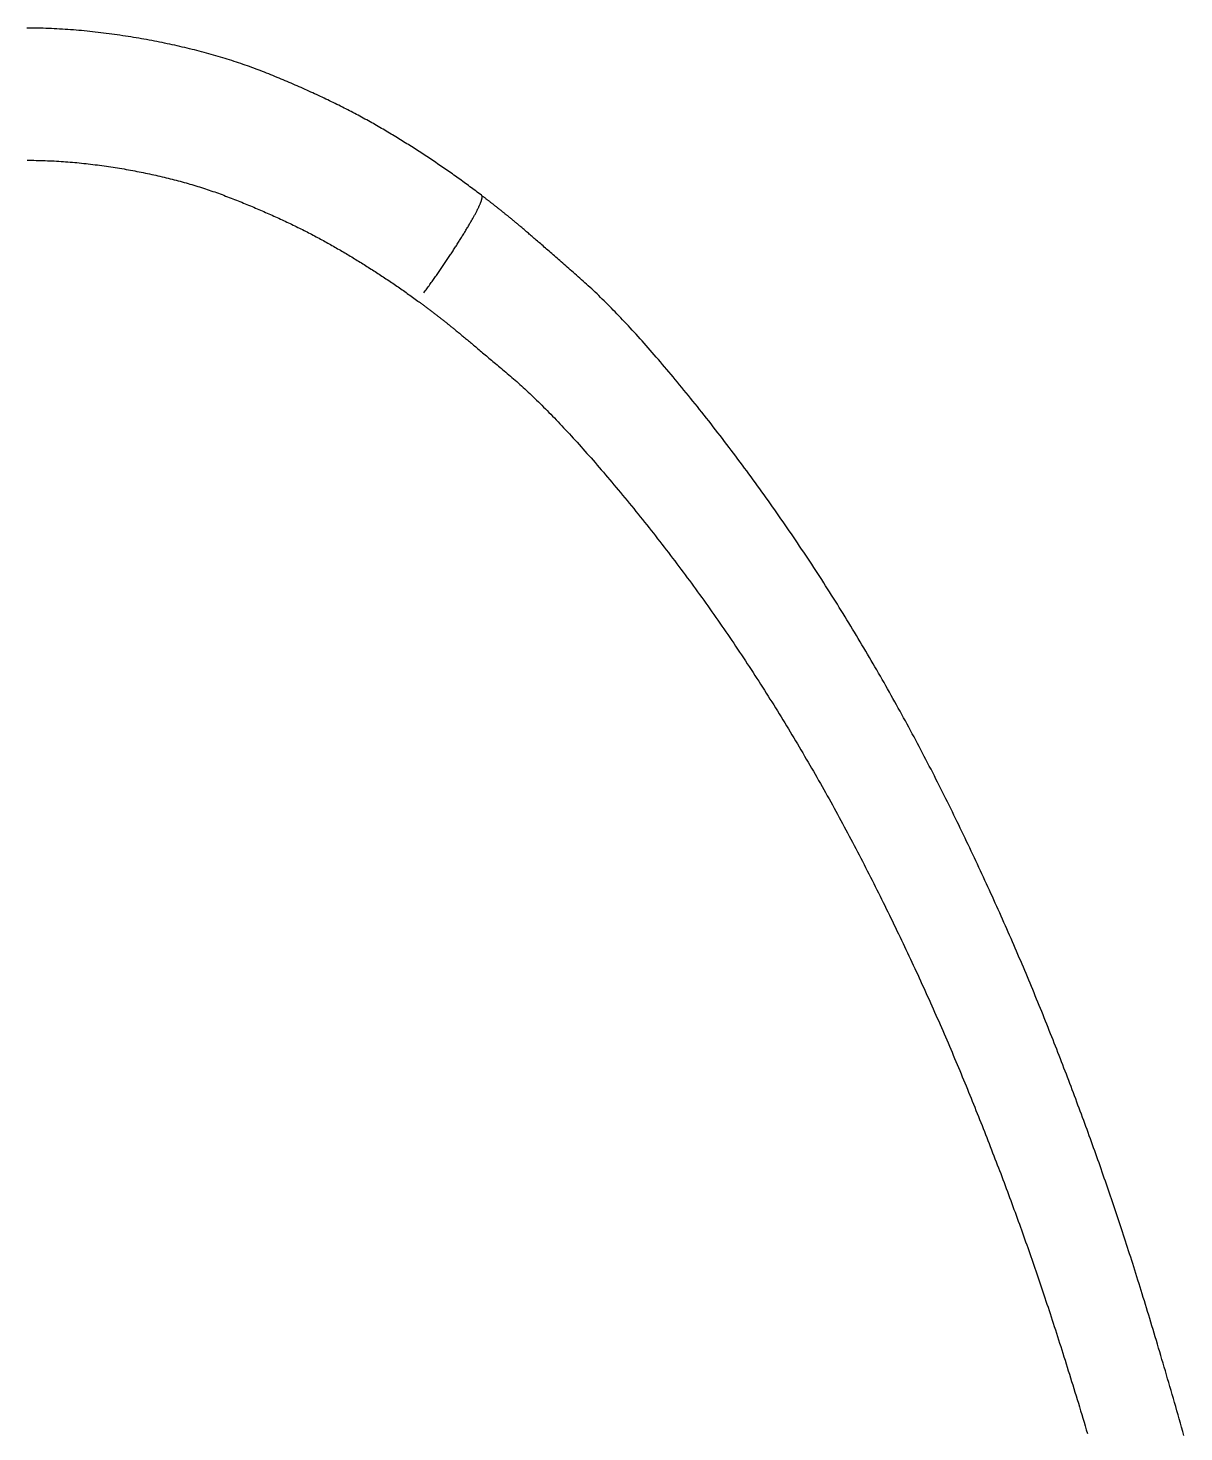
# Model space of a CAD drawing. Extents: x -120222 to -41942, y -19134 to 30932.
# Drawn here: x -81589.01 to -81580.78, y 10348.81 to 10358.81 of the extents above; entities that cross this region are included whole.
import ezdxf

# ---------------------------------------------------------------- set-up
doc = ezdxf.new("R2010")
doc.units = 0
doc.header["$LTSCALE"] = 150
doc.header["$MEASUREMENT"] = 0
doc.layers.get('0').update_dxf_attribs({"linetype": 'CONTINUOUS'})
doc.layers.add('____-568', color=7, linetype='CONTINUOUS')

# ---------------------------------------------------------------- blocks, each defined once
blk = doc.blocks.new('____-172')
at = {"color": 1, "linetype": 'Continuous', "flags": 128}
for points in [[(-88015.8847, 5800.0829), (-88015.8932, 5800.1127), (-88015.9016, 5800.1424), (-88015.91, 5800.172), (-88015.9184, 5800.2014), (-88015.9267, 5800.2307), (-88015.935, 5800.2598), (-88015.9433, 5800.2888), (-88015.9516, 5800.3176), (-88015.9599, 5800.3463), (-88015.9681, 5800.3749), (-88015.9763, 5800.4033), (-88015.9845, 5800.4315), (-88015.9927, 5800.4596), (-88016.0008, 5800.4876), (-88016.0089, 5800.5155), (-88016.017, 5800.5431), (-88016.0251, 5800.5707), (-88016.0331, 5800.5981), (-88016.0412, 5800.6253), (-88016.0492, 5800.6525), (-88016.0572, 5800.6794), (-88016.0651, 5800.7063), (-88016.0731, 5800.7329), (-88016.081, 5800.7595), (-88016.0889, 5800.7859), (-88016.0967, 5800.8121), (-88016.1046, 5800.8382), (-88016.1124, 5800.8642), (-88016.1202, 5800.89), (-88016.128, 5800.9157), (-88016.1357, 5800.9412), (-88016.1435, 5800.9666), (-88016.1512, 5800.9919), (-88016.1588, 5801.017), (-88016.1665, 5801.0419), (-88016.1741, 5801.0667), (-88016.1818, 5801.0914), (-88016.1894, 5801.1159), (-88016.1969, 5801.1403), (-88016.2045, 5801.1645), (-88016.212, 5801.1886), (-88016.2195, 5801.2126), (-88016.227, 5801.2364), (-88016.2344, 5801.2601), (-88016.2419, 5801.2836), (-88016.2493, 5801.307), (-88016.2567, 5801.3302), (-88016.264, 5801.3533), (-88016.2714, 5801.3762), (-88016.2787, 5801.399), (-88016.286, 5801.4217), (-88016.2933, 5801.4442), (-88016.3005, 5801.4666), (-88016.3078, 5801.4888), (-88016.315, 5801.5109), (-88016.3221, 5801.5328), (-88016.3293, 5801.5546), (-88016.3364, 5801.5763), (-88016.3436, 5801.5978), (-88016.3506, 5801.6191), (-88016.3577, 5801.6404), (-88016.3648, 5801.6615), (-88016.3719, 5801.6827), (-88016.379, 5801.7039), (-88016.3862, 5801.7251), (-88016.3934, 5801.7464), (-88016.4006, 5801.7676), (-88016.4078, 5801.7889), (-88016.4151, 5801.8102), (-88016.4224, 5801.8315), (-88016.4298, 5801.8528), (-88016.4371, 5801.8742), (-88016.4445, 5801.8956), (-88016.452, 5801.917), (-88016.4594, 5801.9384), (-88016.4669, 5801.9598), (-88016.4744, 5801.9813), (-88016.482, 5802.0028), (-88016.4896, 5802.0243), (-88016.4972, 5802.0458), (-88016.5048, 5802.0673), (-88016.5125, 5802.0889), (-88016.5202, 5802.1104), (-88016.5279, 5802.132), (-88016.5356, 5802.1537), (-88016.5434, 5802.1753), (-88016.5512, 5802.1969), (-88016.5591, 5802.2186), (-88016.567, 5802.2403), (-88016.5749, 5802.262), (-88016.5828, 5802.2838), (-88016.5908, 5802.3055), (-88016.5987, 5802.3273), (-88016.6068, 5802.3491), (-88016.6148, 5802.3709), (-88016.6229, 5802.3927), (-88016.631, 5802.4146), (-88016.6392, 5802.4365), (-88016.6473, 5802.4584), (-88016.6555, 5802.4803), (-88016.6638, 5802.5022), (-88016.672, 5802.5241), (-88016.6803, 5802.5461), (-88016.6886, 5802.5681), (-88016.697, 5802.5901), (-88016.7054, 5802.6122), (-88016.7138, 5802.6342), (-88016.7222, 5802.6563), (-88016.7307, 5802.6784), (-88016.7392, 5802.7005), (-88016.7477, 5802.7226), (-88016.7563, 5802.7448), (-88016.7648, 5802.7669), (-88016.7735, 5802.7891), (-88016.7821, 5802.8113), (-88016.7908, 5802.8336), (-88016.7995, 5802.8558), (-88016.8082, 5802.8781), (-88016.817, 5802.9004), (-88016.8258, 5802.9227), (-88016.8346, 5802.945), (-88016.8435, 5802.9674), (-88016.8523, 5802.9897), (-88016.8613, 5803.0121), (-88016.8702, 5803.0345), (-88016.8792, 5803.057), (-88016.8882, 5803.0794), (-88016.8973, 5803.1019), (-88016.9063, 5803.1243), (-88016.9155, 5803.1468), (-88016.9247, 5803.1693), (-88016.9339, 5803.1919), (-88016.9431, 5803.2144), (-88016.9524, 5803.237), (-88016.9617, 5803.2595), (-88016.9711, 5803.2821), (-88016.9805, 5803.3047), (-88016.9899, 5803.3273), (-88016.9994, 5803.35), (-88017.0089, 5803.3726), (-88017.0185, 5803.3953), (-88017.0281, 5803.418), (-88017.0377, 5803.4407), (-88017.0474, 5803.4634), (-88017.0571, 5803.4861), (-88017.0669, 5803.5088), (-88017.0766, 5803.5316), (-88017.0865, 5803.5544), (-88017.0963, 5803.5772), (-88017.1062, 5803.6), (-88017.1162, 5803.6228), (-88017.1262, 5803.6457), (-88017.1362, 5803.6685), (-88017.1463, 5803.6914), (-88017.1564, 5803.7143), (-88017.1665, 5803.7372), (-88017.1767, 5803.7601), (-88017.1869, 5803.783), (-88017.1971, 5803.806), (-88017.2074, 5803.829), (-88017.2178, 5803.8519), (-88017.2281, 5803.8749), (-88017.2385, 5803.898), (-88017.249, 5803.921), (-88017.2595, 5803.944), (-88017.27, 5803.9671), (-88017.2806, 5803.9902), (-88017.2912, 5804.0133), (-88017.3018, 5804.0364), (-88017.3125, 5804.0595), (-88017.3232, 5804.0827), (-88017.334, 5804.1058), (-88017.3447, 5804.129), (-88017.3556, 5804.1522), (-88017.3665, 5804.1754), (-88017.3774, 5804.1986), (-88017.3883, 5804.2219), (-88017.3993, 5804.2451), (-88017.4103, 5804.2684), (-88017.4214, 5804.2917), (-88017.4325, 5804.315), (-88017.4436, 5804.3383), (-88017.4548, 5804.3616), (-88017.466, 5804.385), (-88017.4773, 5804.4083), (-88017.4886, 5804.4317), (-88017.4999, 5804.4551), (-88017.5113, 5804.4785), (-88017.5227, 5804.502), (-88017.5342, 5804.5254), (-88017.5457, 5804.5488), (-88017.5572, 5804.5722), (-88017.5687, 5804.5955), (-88017.5803, 5804.6189), (-88017.5919, 5804.6422), (-88017.6036, 5804.6655), (-88017.6153, 5804.6888), (-88017.627, 5804.7121), (-88017.6388, 5804.7353), (-88017.6506, 5804.7585), (-88017.6624, 5804.7817), (-88017.6743, 5804.8049), (-88017.6862, 5804.828), (-88017.6981, 5804.8512), (-88017.7101, 5804.8743), (-88017.7221, 5804.8974), (-88017.7342, 5804.9204), (-88017.7462, 5804.9435), (-88017.7584, 5804.9665), (-88017.7705, 5804.9895), (-88017.7827, 5805.0125), (-88017.7949, 5805.0355), (-88017.8072, 5805.0584), (-88017.8194, 5805.0814), (-88017.8318, 5805.1043), (-88017.8441, 5805.1271), (-88017.8565, 5805.15), (-88017.8689, 5805.1728), (-88017.8814, 5805.1957), (-88017.8939, 5805.2185), (-88017.9064, 5805.2412), (-88017.919, 5805.264), (-88017.9316, 5805.2867), (-88017.9442, 5805.3094), (-88017.9569, 5805.3321), (-88017.9696, 5805.3548), (-88017.9824, 5805.3775), (-88017.9951, 5805.4001), (-88018.0079, 5805.4227), (-88018.0208, 5805.4453), (-88018.0337, 5805.4678), (-88018.0466, 5805.4904), (-88018.0595, 5805.5129), (-88018.0725, 5805.5354), (-88018.0855, 5805.5579), (-88018.0986, 5805.5804), (-88018.1117, 5805.6028), (-88018.1248, 5805.6252), (-88018.138, 5805.6476), (-88018.1512, 5805.67), (-88018.1644, 5805.6924), (-88018.1777, 5805.7147), (-88018.191, 5805.737), (-88018.2043, 5805.7593), (-88018.2177, 5805.7816), (-88018.2311, 5805.8038), (-88018.2445, 5805.8261), (-88018.258, 5805.8483), (-88018.2715, 5805.8705), (-88018.285, 5805.8926), (-88018.2986, 5805.9148), (-88018.3122, 5805.9369), (-88018.3259, 5805.959), (-88018.3396, 5805.9811), (-88018.3533, 5806.0032), (-88018.3671, 5806.0252), (-88018.3809, 5806.0472), (-88018.3947, 5806.0692), (-88018.4086, 5806.0912), (-88018.4226, 5806.1132), (-88018.4365, 5806.1351), (-88018.4506, 5806.157), (-88018.4646, 5806.1789), (-88018.4787, 5806.2008), (-88018.4929, 5806.2226), (-88018.5071, 5806.2445), (-88018.5213, 5806.2663), (-88018.5356, 5806.2881), (-88018.5499, 5806.3098), (-88018.5642, 5806.3316), (-88018.5786, 5806.3533), (-88018.593, 5806.375), (-88018.6075, 5806.3967), (-88018.622, 5806.4183), (-88018.6366, 5806.44), (-88018.6512, 5806.4616), (-88018.6659, 5806.4832), (-88018.6805, 5806.5048), (-88018.6953, 5806.5263), (-88018.71, 5806.5479), (-88018.7248, 5806.5694), (-88018.7397, 5806.5909), (-88018.7546, 5806.6124), (-88018.7695, 5806.6338), (-88018.7845, 5806.6552), (-88018.7995, 5806.6766), (-88018.8146, 5806.698), (-88018.8297, 5806.7194), (-88018.8448, 5806.7407), (-88018.86, 5806.7621), (-88018.8752, 5806.7834), (-88018.8905, 5806.8046), (-88018.9058, 5806.8259), (-88018.9212, 5806.8471), (-88018.9366, 5806.8684), (-88018.952, 5806.8896), (-88018.9675, 5806.9107), (-88018.983, 5806.9319), (-88018.9985, 5806.953), (-88019.0141, 5806.9741), (-88019.0298, 5806.9952), (-88019.0455, 5807.0163), (-88019.0612, 5807.0373), (-88019.077, 5807.0584), (-88019.0928, 5807.0794), (-88019.1086, 5807.1004), (-88019.1245, 5807.1213), (-88019.1404, 5807.1423), (-88019.1564, 5807.1632), (-88019.1724, 5807.1841), (-88019.1885, 5807.205), (-88019.2046, 5807.2258), (-88019.2207, 5807.2467), (-88019.2369, 5807.2675), (-88019.2531, 5807.2883), (-88019.2694, 5807.309), (-88019.2857, 5807.3298), (-88019.302, 5807.3504), (-88019.3182, 5807.3709), (-88019.3344, 5807.3913), (-88019.3505, 5807.4115), (-88019.3665, 5807.4315), (-88019.3824, 5807.4513), (-88019.3983, 5807.471), (-88019.4141, 5807.4905), (-88019.4298, 5807.5099), (-88019.4455, 5807.5291), (-88019.4611, 5807.5482), (-88019.4766, 5807.567), (-88019.4921, 5807.5858), (-88019.5074, 5807.6043), (-88019.5228, 5807.6227), (-88019.538, 5807.641), (-88019.5532, 5807.659), (-88019.5683, 5807.6769), (-88019.5833, 5807.6947), (-88019.5983, 5807.7123), (-88019.6132, 5807.7297), (-88019.628, 5807.747), (-88019.6427, 5807.7641), (-88019.6574, 5807.781), (-88019.672, 5807.7978), (-88019.6865, 5807.8144), (-88019.701, 5807.8309), (-88019.7154, 5807.8471), (-88019.7297, 5807.8633), (-88019.744, 5807.8792), (-88019.7582, 5807.8951), (-88019.7723, 5807.9107), (-88019.7864, 5807.9262), (-88019.8003, 5807.9415), (-88019.8142, 5807.9567), (-88019.8281, 5807.9717), (-88019.8418, 5807.9865), (-88019.8555, 5808.0012), (-88019.8692, 5808.0157), (-88019.8827, 5808.0301), (-88019.8962, 5808.0442), (-88019.9096, 5808.0583), (-88019.923, 5808.0721), (-88019.9362, 5808.0858), (-88019.9494, 5808.0994), (-88019.9626, 5808.1128), (-88019.9756, 5808.126), (-88019.9886, 5808.139), (-88020.0016, 5808.1519), (-88020.0144, 5808.1647), (-88020.0272, 5808.1772), (-88020.0399, 5808.1897), (-88020.0526, 5808.2019), (-88020.0651, 5808.214), (-88020.0776, 5808.2259), (-88020.0901, 5808.2377), (-88020.1024, 5808.2493), (-88020.1147, 5808.2607), (-88020.1269, 5808.272), (-88020.1391, 5808.2831), (-88020.1512, 5808.2941), (-88020.1632, 5808.3049), (-88020.1751, 5808.3155), (-88020.187, 5808.326), (-88020.1988, 5808.3363), (-88020.2104, 5808.3465), (-88020.2219, 5808.3566), (-88020.2333, 5808.3666), (-88020.2445, 5808.3764), (-88020.2556, 5808.3862), (-88020.2666, 5808.3958), (-88020.2774, 5808.4053), (-88020.2881, 5808.4146), (-88020.2987, 5808.4239), (-88020.3091, 5808.433), (-88020.3194, 5808.442), (-88020.3296, 5808.4509), (-88020.3396, 5808.4597), (-88020.3495, 5808.4683), (-88020.3593, 5808.4769), (-88020.3689, 5808.4853), (-88020.3785, 5808.4936), (-88020.3878, 5808.5017), (-88020.3971, 5808.5098), (-88020.4062, 5808.5177), (-88020.4151, 5808.5255), (-88020.424, 5808.5332), (-88020.4327, 5808.5408), (-88020.4412, 5808.5482), (-88020.4497, 5808.5556), (-88020.458, 5808.5628), (-88020.4662, 5808.5699), (-88020.4742, 5808.5768), (-88020.4821, 5808.5837), (-88020.4899, 5808.5904), (-88020.4975, 5808.597), (-88020.505, 5808.6035), (-88020.5124, 5808.6099), (-88020.5196, 5808.6162), (-88020.5267, 5808.6223), (-88020.5337, 5808.6283), (-88020.5405, 5808.6342), (-88020.5473, 5808.64), (-88020.5538, 5808.6456), (-88020.5603, 5808.6512), (-88020.5666, 5808.6566), (-88020.5727, 5808.6619), (-88020.5788, 5808.667), (-88020.5847, 5808.6721), (-88020.5905, 5808.677), (-88020.5961, 5808.6818), (-88020.6016, 5808.6865), (-88020.607, 5808.6911), (-88020.6122, 5808.6956), (-88020.6173, 5808.6999), (-88020.6223, 5808.7041), (-88020.6271, 5808.7082), (-88020.6318, 5808.7122), (-88020.6364, 5808.716), (-88020.6409, 5808.7198), (-88020.6452, 5808.7234), (-88020.6493, 5808.7269), (-88020.6534, 5808.7303), (-88020.6573, 5808.7335), (-88020.6611, 5808.7366), (-88020.6647, 5808.7397), (-88020.6682, 5808.7426), (-88020.6716, 5808.7453), (-88020.6749, 5808.748), (-88020.6782, 5808.7508), (-88020.6815, 5808.7535), (-88020.6848, 5808.7562), (-88020.6882, 5808.7589), (-88020.6915, 5808.7616), (-88020.6948, 5808.7643), (-88020.6981, 5808.767), (-88020.7014, 5808.7697), (-88020.7048, 5808.7724), (-88020.7081, 5808.7751), (-88020.7114, 5808.7778), (-88020.7148, 5808.7805), (-88020.7181, 5808.7832), (-88020.7215, 5808.7859), (-88020.7248, 5808.7886), (-88020.7281, 5808.7913), (-88020.7315, 5808.794), (-88020.7348, 5808.7967), (-88020.7382, 5808.7994), (-88020.7415, 5808.8021), (-88020.7449, 5808.8047), (-88020.7483, 5808.8074), (-88020.7516, 5808.8101), (-88020.755, 5808.8128), (-88020.7583, 5808.8155), (-88020.7617, 5808.8182), (-88020.7651, 5808.8208), (-88020.7684, 5808.8235), (-88020.7718, 5808.8262), (-88020.7752, 5808.8289), (-88020.7786, 5808.8315), (-88020.782, 5808.8342), (-88020.7853, 5808.8369), (-88020.7887, 5808.8395), (-88020.7921, 5808.8422), (-88020.7955, 5808.8449), (-88020.7989, 5808.8475), (-88020.8023, 5808.8502), (-88020.8057, 5808.8529), (-88020.8091, 5808.8555), (-88020.8125, 5808.8582), (-88020.8159, 5808.8608), (-88020.8193, 5808.8635), (-88020.8227, 5808.8662), (-88020.8261, 5808.8688), (-88020.8295, 5808.8715), (-88020.8329, 5808.8741), (-88020.8363, 5808.8768), (-88020.8398, 5808.8794), (-88020.8432, 5808.8821), (-88020.8466, 5808.8847), (-88020.85, 5808.8873), (-88020.8535, 5808.89), (-88020.8569, 5808.8926), (-88020.8603, 5808.8953), (-88020.8637, 5808.8979), (-88020.8672, 5808.9005), (-88020.8706, 5808.9032), (-88020.8741, 5808.9058), (-88020.8775, 5808.9084), (-88020.8809, 5808.9111), (-88020.8844, 5808.9137), (-88020.8878, 5808.9163), (-88020.8878, 5808.9163), (-88020.8878, 5808.9163), (-88020.8878, 5808.9163), (-88020.898, 5808.9241), (-88020.9082, 5808.9318), (-88020.9185, 5808.9395), (-88020.9287, 5808.9472), (-88020.939, 5808.9549), (-88020.9492, 5808.9626), (-88020.9595, 5808.9702), (-88020.9698, 5808.9778), (-88020.9802, 5808.9854), (-88020.9905, 5808.993), (-88021.0009, 5809.0006), (-88021.0113, 5809.0082), (-88021.0217, 5809.0158), (-88021.0321, 5809.0233), (-88021.0426, 5809.0308), (-88021.053, 5809.0383), (-88021.0635, 5809.0458), (-88021.074, 5809.0533), (-88021.0845, 5809.0607), (-88021.0951, 5809.0682), (-88021.1056, 5809.0756), (-88021.1162, 5809.083), (-88021.1268, 5809.0904), (-88021.1374, 5809.0978), (-88021.1481, 5809.1051), (-88021.1587, 5809.1125), (-88021.1694, 5809.1198), (-88021.1801, 5809.1271), (-88021.1908, 5809.1344), (-88021.2015, 5809.1417), (-88021.2122, 5809.149), (-88021.223, 5809.1562), (-88021.2338, 5809.1635), (-88021.2446, 5809.1707), (-88021.2554, 5809.1779), (-88021.2662, 5809.1851), (-88021.2771, 5809.1922), (-88021.288, 5809.1994), (-88021.2989, 5809.2065), (-88021.3098, 5809.2137), (-88021.3207, 5809.2208), (-88021.3317, 5809.2279), (-88021.3426, 5809.2349), (-88021.3536, 5809.242), (-88021.3646, 5809.249), (-88021.3756, 5809.2561), (-88021.3867, 5809.2631), (-88021.3977, 5809.2701), (-88021.4088, 5809.2771), (-88021.4199, 5809.284), (-88021.431, 5809.291), (-88021.4422, 5809.2979), (-88021.4533, 5809.3048), (-88021.4645, 5809.3117), (-88021.4757, 5809.3186), (-88021.4869, 5809.3255), (-88021.4981, 5809.3323), (-88021.5094, 5809.3392), (-88021.5206, 5809.346), (-88021.5319, 5809.3528), (-88021.5432, 5809.3596), (-88021.5545, 5809.3664), (-88021.5659, 5809.3731), (-88021.5772, 5809.3799), (-88021.5886, 5809.3866), (-88021.6001, 5809.3933), (-88021.6116, 5809.4), (-88021.6232, 5809.4067), (-88021.6348, 5809.4134), (-88021.6464, 5809.4201), (-88021.6582, 5809.4267), (-88021.67, 5809.4334), (-88021.6818, 5809.44), (-88021.6937, 5809.4466), (-88021.7056, 5809.4532), (-88021.7176, 5809.4598), (-88021.7297, 5809.4664), (-88021.7418, 5809.473), (-88021.754, 5809.4796), (-88021.7662, 5809.4861), (-88021.7785, 5809.4926), (-88021.7908, 5809.4992), (-88021.8032, 5809.5057), (-88021.8157, 5809.5122), (-88021.8282, 5809.5187), (-88021.8407, 5809.5252), (-88021.8533, 5809.5316), (-88021.866, 5809.5381), (-88021.8787, 5809.5445), (-88021.8915, 5809.551), (-88021.9043, 5809.5574), (-88021.9172, 5809.5638), (-88021.9302, 5809.5702), (-88021.9432, 5809.5766), (-88021.9562, 5809.5829), (-88021.9694, 5809.5893), (-88021.9825, 5809.5956), (-88021.9957, 5809.602), (-88022.009, 5809.6083), (-88022.0223, 5809.6146), (-88022.0357, 5809.6209), (-88022.0492, 5809.6272), (-88022.0627, 5809.6335), (-88022.0762, 5809.6397), (-88022.0898, 5809.646), (-88022.1035, 5809.6522), (-88022.1172, 5809.6585), (-88022.131, 5809.6647), (-88022.1448, 5809.6709), (-88022.1587, 5809.6771), (-88022.1727, 5809.6833), (-88022.1867, 5809.6894), (-88022.2007, 5809.6956), (-88022.2148, 5809.7017), (-88022.229, 5809.7079), (-88022.2432, 5809.714), (-88022.2575, 5809.7201), (-88022.2718, 5809.7262), (-88022.2862, 5809.7323), (-88022.3006, 5809.7384), (-88022.3151, 5809.7444), (-88022.3297, 5809.7505), (-88022.3443, 5809.7565), (-88022.3589, 5809.7625), (-88022.3736, 5809.7686), (-88022.3884, 5809.7746), (-88022.4032, 5809.7805), (-88022.4181, 5809.7865), (-88022.4331, 5809.7925), (-88022.4481, 5809.7984), (-88022.4632, 5809.8042), (-88022.4783, 5809.81), (-88022.4936, 5809.8158), (-88022.5089, 5809.8215), (-88022.5243, 5809.8271), (-88022.5397, 5809.8327), (-88022.5553, 5809.8382), (-88022.5709, 5809.8437), (-88022.5865, 5809.8492), (-88022.6023, 5809.8545), (-88022.6181, 5809.8599), (-88022.634, 5809.8652), (-88022.6499, 5809.8704), (-88022.666, 5809.8756), (-88022.6821, 5809.8807), (-88022.6983, 5809.8858), (-88022.7145, 5809.8908), (-88022.7309, 5809.8958), (-88022.7473, 5809.9007), (-88022.7637, 5809.9056), (-88022.7803, 5809.9105), (-88022.7969, 5809.9152), (-88022.8136, 5809.92), (-88022.8303, 5809.9246), (-88022.8472, 5809.9293), (-88022.8641, 5809.9338), (-88022.8811, 5809.9384), (-88022.8981, 5809.9428), (-88022.9153, 5809.9472), (-88022.9325, 5809.9516), (-88022.9497, 5809.9559), (-88022.9671, 5809.9602), (-88022.9845, 5809.9644), (-88023.002, 5809.9686), (-88023.0195, 5809.9727), (-88023.0372, 5809.9768), (-88023.0549, 5809.9808), (-88023.0727, 5809.9848), (-88023.0905, 5809.9887), (-88023.1084, 5809.9925), (-88023.1264, 5809.9963), (-88023.1445, 5810.0001), (-88023.1627, 5810.0038), (-88023.1809, 5810.0075), (-88023.1992, 5810.0111), (-88023.2175, 5810.0146), (-88023.236, 5810.0181), (-88023.2545, 5810.0216), (-88023.2731, 5810.025), (-88023.2917, 5810.0283), (-88023.3104, 5810.0316), (-88023.3292, 5810.0349), (-88023.3481, 5810.0381), (-88023.3671, 5810.0412), (-88023.3861, 5810.0443), (-88023.4052, 5810.0474), (-88023.4243, 5810.0504), (-88023.4436, 5810.0533), (-88023.4629, 5810.0562), (-88023.4822, 5810.0591), (-88023.5017, 5810.0619), (-88023.5212, 5810.0646), (-88023.5408, 5810.0673), (-88023.5603, 5810.0699), (-88023.5799, 5810.0724), (-88023.5995, 5810.0748), (-88023.619, 5810.0771), (-88023.6386, 5810.0794), (-88023.6581, 5810.0815), (-88023.6777, 5810.0836), (-88023.6972, 5810.0856), (-88023.7168, 5810.0875), (-88023.7363, 5810.0893), (-88023.7559, 5810.091), (-88023.7754, 5810.0927), (-88023.795, 5810.0942), (-88023.8145, 5810.0957), (-88023.8341, 5810.0971), (-88023.8536, 5810.0984), (-88023.8732, 5810.0996), (-88023.8927, 5810.1007), (-88023.9123, 5810.1017), (-88023.9318, 5810.1027), (-88023.9513, 5810.1036), (-88023.9709, 5810.1044), (-88023.9904, 5810.105), (-88024.0099, 5810.1057), (-88024.0295, 5810.1062), (-88024.049, 5810.1066), (-88024.0686, 5810.107), (-88024.0881, 5810.1072), (-88024.1076, 5810.1074), (-88024.1271, 5810.1075)], [(-88024.1244, 5809.166), (-88024.1083, 5809.1659), (-88024.0921, 5809.1658), (-88024.076, 5809.1656), (-88024.0598, 5809.1653), (-88024.0437, 5809.165), (-88024.0275, 5809.1646), (-88024.0114, 5809.1641), (-88023.9952, 5809.1636), (-88023.9791, 5809.163), (-88023.9629, 5809.1623), (-88023.9468, 5809.1616), (-88023.9306, 5809.1608), (-88023.9145, 5809.1599), (-88023.8983, 5809.159), (-88023.8822, 5809.158), (-88023.8661, 5809.1569), (-88023.8499, 5809.1557), (-88023.8338, 5809.1545), (-88023.8176, 5809.1532), (-88023.8015, 5809.1519), (-88023.7853, 5809.1505), (-88023.7692, 5809.149), (-88023.7531, 5809.1474), (-88023.7369, 5809.1458), (-88023.7208, 5809.1441), (-88023.7047, 5809.1424), (-88023.6885, 5809.1405), (-88023.6724, 5809.1386), (-88023.6562, 5809.1367), (-88023.6401, 5809.1346), (-88023.624, 5809.1325), (-88023.6079, 5809.1304), (-88023.5918, 5809.1282), (-88023.5758, 5809.1259), (-88023.5598, 5809.1237), (-88023.5439, 5809.1213), (-88023.5281, 5809.119), (-88023.5123, 5809.1165), (-88023.4966, 5809.1141), (-88023.4809, 5809.1116), (-88023.4652, 5809.109), (-88023.4496, 5809.1064), (-88023.4341, 5809.1038), (-88023.4186, 5809.1011), (-88023.4032, 5809.0984), (-88023.3878, 5809.0956), (-88023.3724, 5809.0928), (-88023.3572, 5809.09), (-88023.3419, 5809.0871), (-88023.3267, 5809.0841), (-88023.3116, 5809.0811), (-88023.2965, 5809.0781), (-88023.2815, 5809.075), (-88023.2665, 5809.0719), (-88023.2516, 5809.0688), (-88023.2368, 5809.0656), (-88023.2219, 5809.0623), (-88023.2072, 5809.059), (-88023.1925, 5809.0557), (-88023.1778, 5809.0523), (-88023.1632, 5809.0489), (-88023.1486, 5809.0454), (-88023.1341, 5809.0419), (-88023.1197, 5809.0384), (-88023.1053, 5809.0348), (-88023.0909, 5809.0311), (-88023.0766, 5809.0274), (-88023.0624, 5809.0237), (-88023.0482, 5809.0199), (-88023.034, 5809.0161), (-88023.0199, 5809.0123), (-88023.0059, 5809.0084), (-88022.9919, 5809.0044), (-88022.978, 5809.0004), (-88022.9641, 5808.9964), (-88022.9502, 5808.9923), (-88022.9365, 5808.9882), (-88022.9227, 5808.984), (-88022.909, 5808.9798), (-88022.8954, 5808.9756), (-88022.8818, 5808.9713), (-88022.8683, 5808.9669), (-88022.8548, 5808.9625), (-88022.8414, 5808.9581), (-88022.8281, 5808.9536), (-88022.8147, 5808.9491), (-88022.8015, 5808.9446), (-88022.7883, 5808.94), (-88022.7751, 5808.9353), (-88022.762, 5808.9306), (-88022.7489, 5808.9259), (-88022.7359, 5808.9211), (-88022.723, 5808.9163), (-88022.7101, 5808.9114), (-88022.6972, 5808.9065), (-88022.6844, 5808.9016), (-88022.6716, 5808.8966), (-88022.6589, 5808.8917), (-88022.6462, 5808.8867), (-88022.6336, 5808.8817), (-88022.621, 5808.8767), (-88022.6084, 5808.8717), (-88022.5959, 5808.8667), (-88022.5835, 5808.8616), (-88022.571, 5808.8566), (-88022.5587, 5808.8515), (-88022.5463, 5808.8465), (-88022.534, 5808.8414), (-88022.5218, 5808.8363), (-88022.5095, 5808.8311), (-88022.4974, 5808.826), (-88022.4852, 5808.8209), (-88022.4732, 5808.8157), (-88022.4611, 5808.8106), (-88022.4491, 5808.8054), (-88022.4371, 5808.8002), (-88022.4252, 5808.795), (-88022.4133, 5808.7898), (-88022.4015, 5808.7846), (-88022.3897, 5808.7793), (-88022.378, 5808.7741), (-88022.3663, 5808.7688), (-88022.3546, 5808.7635), (-88022.343, 5808.7582), (-88022.3314, 5808.7529), (-88022.3199, 5808.7476), (-88022.3084, 5808.7423), (-88022.2969, 5808.7369), (-88022.2855, 5808.7316), (-88022.2741, 5808.7262), (-88022.2628, 5808.7208), (-88022.2515, 5808.7154), (-88022.2403, 5808.71), (-88022.2291, 5808.7046), (-88022.2179, 5808.6992), (-88022.2068, 5808.6937), (-88022.1957, 5808.6883), (-88022.1847, 5808.6828), (-88022.1737, 5808.6773), (-88022.1628, 5808.6718), (-88022.1519, 5808.6663), (-88022.141, 5808.6608), (-88022.1302, 5808.6553), (-88022.1194, 5808.6497), (-88022.1087, 5808.6442), (-88022.098, 5808.6386), (-88022.0873, 5808.633), (-88022.0767, 5808.6274), (-88022.0661, 5808.6218), (-88022.0556, 5808.6162), (-88022.0451, 5808.6106), (-88022.0347, 5808.6049), (-88022.0243, 5808.5993), (-88022.0139, 5808.5936), (-88022.0036, 5808.5879), (-88021.9934, 5808.5822), (-88021.9831, 5808.5765), (-88021.9729, 5808.5708), (-88021.9628, 5808.565), (-88021.9527, 5808.5593), (-88021.9426, 5808.5535), (-88021.9325, 5808.5477), (-88021.9224, 5808.5419), (-88021.9123, 5808.5361), (-88021.9023, 5808.5303), (-88021.8922, 5808.5245), (-88021.8822, 5808.5186), (-88021.8722, 5808.5127), (-88021.8622, 5808.5068), (-88021.8522, 5808.5009), (-88021.8422, 5808.495), (-88021.8323, 5808.489), (-88021.8223, 5808.483), (-88021.8124, 5808.4771), (-88021.8025, 5808.4711), (-88021.7926, 5808.465), (-88021.7827, 5808.459), (-88021.7728, 5808.453), (-88021.7629, 5808.4469), (-88021.753, 5808.4408), (-88021.7432, 5808.4347), (-88021.7334, 5808.4286), (-88021.7235, 5808.4225), (-88021.7137, 5808.4163), (-88021.7039, 5808.4101), (-88021.6942, 5808.404), (-88021.6844, 5808.3978), (-88021.6746, 5808.3915), (-88021.6649, 5808.3853), (-88021.6552, 5808.3791), (-88021.6454, 5808.3728), (-88021.6357, 5808.3665), (-88021.626, 5808.3602), (-88021.6164, 5808.3539), (-88021.6067, 5808.3476), (-88021.597, 5808.3412), (-88021.5874, 5808.3348), (-88021.5778, 5808.3285), (-88021.5682, 5808.3221), (-88021.5586, 5808.3156), (-88021.549, 5808.3092), (-88021.5394, 5808.3027), (-88021.5298, 5808.2963), (-88021.5203, 5808.2898), (-88021.5107, 5808.2833), (-88021.5012, 5808.2768), (-88021.4917, 5808.2702), (-88021.4822, 5808.2637), (-88021.4727, 5808.2571), (-88021.4632, 5808.2505), (-88021.4538, 5808.2439), (-88021.4443, 5808.2373), (-88021.4349, 5808.2307), (-88021.4255, 5808.224), (-88021.4161, 5808.2174), (-88021.4067, 5808.2107), (-88021.3973, 5808.204), (-88021.3879, 5808.1973), (-88021.3786, 5808.1905), (-88021.3692, 5808.1838), (-88021.3599, 5808.177), (-88021.3506, 5808.1702), (-88021.3413, 5808.1634), (-88021.3413, 5808.1634), (-88021.3413, 5808.1634), (-88021.3413, 5808.1634), (-88021.3381, 5808.1611), (-88021.3349, 5808.1588), (-88021.3318, 5808.1565), (-88021.3286, 5808.1542), (-88021.3255, 5808.1519), (-88021.3224, 5808.1495), (-88021.3192, 5808.1472), (-88021.3161, 5808.1449), (-88021.3129, 5808.1426), (-88021.3098, 5808.1403), (-88021.3067, 5808.1379), (-88021.3035, 5808.1356), (-88021.3004, 5808.1333), (-88021.2973, 5808.1309), (-88021.2941, 5808.1286), (-88021.291, 5808.1263), (-88021.2879, 5808.1239), (-88021.2847, 5808.1216), (-88021.2816, 5808.1193), (-88021.2785, 5808.1169), (-88021.2754, 5808.1146), (-88021.2723, 5808.1122), (-88021.2691, 5808.1099), (-88021.266, 5808.1076), (-88021.2629, 5808.1052), (-88021.2598, 5808.1029), (-88021.2567, 5808.1005), (-88021.2536, 5808.0982), (-88021.2505, 5808.0958), (-88021.2474, 5808.0935), (-88021.2442, 5808.0911), (-88021.2411, 5808.0887), (-88021.238, 5808.0864), (-88021.2349, 5808.084), (-88021.2318, 5808.0817), (-88021.2287, 5808.0793), (-88021.2257, 5808.0769), (-88021.2226, 5808.0746), (-88021.2195, 5808.0722), (-88021.2164, 5808.0698), (-88021.2133, 5808.0674), (-88021.2102, 5808.0651), (-88021.2071, 5808.0627), (-88021.204, 5808.0603), (-88021.2009, 5808.0579), (-88021.1979, 5808.0556), (-88021.1948, 5808.0532), (-88021.1917, 5808.0508), (-88021.1886, 5808.0484), (-88021.1856, 5808.046), (-88021.1825, 5808.0436), (-88021.1794, 5808.0412), (-88021.1763, 5808.0388), (-88021.1733, 5808.0365), (-88021.1702, 5808.0341), (-88021.1671, 5808.0317), (-88021.1641, 5808.0293), (-88021.161, 5808.0269), (-88021.1579, 5808.0245), (-88021.1549, 5808.0221), (-88021.1518, 5808.0197), (-88021.1488, 5808.0173), (-88021.1457, 5808.0148), (-88021.1427, 5808.0124), (-88021.1396, 5808.01), (-88021.1363, 5808.0074), (-88021.133, 5808.0047), (-88021.1295, 5808.0019), (-88021.1259, 5807.9991), (-88021.1221, 5807.9961), (-88021.1183, 5807.9929), (-88021.1143, 5807.9897), (-88021.1102, 5807.9864), (-88021.1059, 5807.983), (-88021.1016, 5807.9794), (-88021.0971, 5807.9758), (-88021.0925, 5807.972), (-88021.0878, 5807.9682), (-88021.0829, 5807.9642), (-88021.0779, 5807.9601), (-88021.0728, 5807.956), (-88021.0676, 5807.9517), (-88021.0623, 5807.9473), (-88021.0568, 5807.9428), (-88021.0512, 5807.9381), (-88021.0455, 5807.9334), (-88021.0396, 5807.9286), (-88021.0337, 5807.9237), (-88021.0276, 5807.9186), (-88021.0213, 5807.9135), (-88021.015, 5807.9082), (-88021.0085, 5807.9028), (-88021.0019, 5807.8974), (-88020.9952, 5807.8918), (-88020.9884, 5807.8861), (-88020.9814, 5807.8803), (-88020.9743, 5807.8744), (-88020.9671, 5807.8684), (-88020.9598, 5807.8623), (-88020.9523, 5807.8561), (-88020.9447, 5807.8497), (-88020.937, 5807.8433), (-88020.9292, 5807.8367), (-88020.9212, 5807.8301), (-88020.9132, 5807.8233), (-88020.905, 5807.8165), (-88020.8966, 5807.8095), (-88020.8882, 5807.8024), (-88020.8796, 5807.7952), (-88020.8709, 5807.7879), (-88020.8621, 5807.7805), (-88020.8531, 5807.773), (-88020.844, 5807.7654), (-88020.8349, 5807.7576), (-88020.8255, 5807.7498), (-88020.8161, 5807.7418), (-88020.8065, 5807.7338), (-88020.7968, 5807.7256), (-88020.787, 5807.7174), (-88020.7771, 5807.709), (-88020.767, 5807.7005), (-88020.7568, 5807.6919), (-88020.7465, 5807.6832), (-88020.736, 5807.6744), (-88020.7255, 5807.6655), (-88020.7148, 5807.6565), (-88020.704, 5807.6474), (-88020.693, 5807.6381), (-88020.682, 5807.6288), (-88020.6709, 5807.6192), (-88020.6597, 5807.6096), (-88020.6484, 5807.5997), (-88020.6371, 5807.5897), (-88020.6257, 5807.5796), (-88020.6142, 5807.5693), (-88020.6026, 5807.5588), (-88020.591, 5807.5482), (-88020.5793, 5807.5374), (-88020.5675, 5807.5265), (-88020.5556, 5807.5154), (-88020.5437, 5807.5042), (-88020.5317, 5807.4928), (-88020.5196, 5807.4812), (-88020.5074, 5807.4695), (-88020.4952, 5807.4576), (-88020.4829, 5807.4456), (-88020.4705, 5807.4334), (-88020.4581, 5807.4211), (-88020.4455, 5807.4086), (-88020.4329, 5807.3959), (-88020.4202, 5807.3831), (-88020.4075, 5807.3702), (-88020.3946, 5807.3571), (-88020.3817, 5807.3438), (-88020.3687, 5807.3304), (-88020.3557, 5807.3168), (-88020.3425, 5807.303), (-88020.3293, 5807.2891), (-88020.316, 5807.2751), (-88020.3027, 5807.2608), (-88020.2892, 5807.2465), (-88020.2757, 5807.232), (-88020.2621, 5807.2173), (-88020.2485, 5807.2024), (-88020.2347, 5807.1874), (-88020.2209, 5807.1723), (-88020.207, 5807.157), (-88020.193, 5807.1415), (-88020.179, 5807.1259), (-88020.1649, 5807.1101), (-88020.1507, 5807.0942), (-88020.1364, 5807.0781), (-88020.1221, 5807.0618), (-88020.1077, 5807.0454), (-88020.0932, 5807.0289), (-88020.0786, 5807.0122), (-88020.064, 5806.9953), (-88020.0493, 5806.9783), (-88020.0345, 5806.9611), (-88020.0196, 5806.9437), (-88020.0047, 5806.9262), (-88019.9897, 5806.9086), (-88019.9746, 5806.8908), (-88019.9594, 5806.8728), (-88019.9442, 5806.8547), (-88019.9289, 5806.8364), (-88019.9135, 5806.818), (-88019.898, 5806.7994), (-88019.8825, 5806.7806), (-88019.8669, 5806.7617), (-88019.8512, 5806.7427), (-88019.8354, 5806.7235), (-88019.8196, 5806.7041), (-88019.8039, 5806.6848), (-88019.7882, 5806.6655), (-88019.7725, 5806.6461), (-88019.7569, 5806.6266), (-88019.7413, 5806.6072), (-88019.7257, 5806.5877), (-88019.7102, 5806.5682), (-88019.6947, 5806.5487), (-88019.6793, 5806.5292), (-88019.6638, 5806.5096), (-88019.6485, 5806.49), (-88019.6331, 5806.4704), (-88019.6178, 5806.4507), (-88019.6026, 5806.431), (-88019.5873, 5806.4113), (-88019.5722, 5806.3916), (-88019.557, 5806.3718), (-88019.5419, 5806.352), (-88019.5268, 5806.3322), (-88019.5118, 5806.3124), (-88019.4968, 5806.2925), (-88019.4818, 5806.2726), (-88019.4669, 5806.2527), (-88019.452, 5806.2328), (-88019.4371, 5806.2128), (-88019.4223, 5806.1928), (-88019.4075, 5806.1728), (-88019.3928, 5806.1527), (-88019.3781, 5806.1326), (-88019.3634, 5806.1125), (-88019.3487, 5806.0924), (-88019.3342, 5806.0722), (-88019.3196, 5806.052), (-88019.3051, 5806.0318), (-88019.2906, 5806.0116), (-88019.2761, 5805.9913), (-88019.2617, 5805.971), (-88019.2473, 5805.9507), (-88019.233, 5805.9304), (-88019.2187, 5805.91), (-88019.2044, 5805.8896), (-88019.1902, 5805.8692), (-88019.176, 5805.8487), (-88019.1619, 5805.8282), (-88019.1478, 5805.8077), (-88019.1337, 5805.7872), (-88019.1196, 5805.7666), (-88019.1056, 5805.746), (-88019.0917, 5805.7254), (-88019.0777, 5805.7048), (-88019.0638, 5805.6841), (-88019.05, 5805.6634), (-88019.0362, 5805.6427), (-88019.0224, 5805.622), (-88019.0086, 5805.6012), (-88018.9949, 5805.5804), (-88018.9813, 5805.5596), (-88018.9676, 5805.5387), (-88018.954, 5805.5178), (-88018.9405, 5805.4969), (-88018.927, 5805.476), (-88018.9135, 5805.455), (-88018.9, 5805.4341), (-88018.8866, 5805.413), (-88018.8732, 5805.392), (-88018.8599, 5805.3709), (-88018.8466, 5805.3499), (-88018.8333, 5805.3287), (-88018.82, 5805.3076), (-88018.8068, 5805.2864), (-88018.7936, 5805.2653), (-88018.7804, 5805.244), (-88018.7673, 5805.2228), (-88018.7542, 5805.2015), (-88018.7412, 5805.1803), (-88018.7281, 5805.1589), (-88018.7151, 5805.1376), (-88018.7022, 5805.1162), (-88018.6892, 5805.0948), (-88018.6763, 5805.0734), (-88018.6634, 5805.052), (-88018.6506, 5805.0305), (-88018.6378, 5805.009), (-88018.625, 5804.9875), (-88018.6123, 5804.966), (-88018.5996, 5804.9444), (-88018.5869, 5804.9228), (-88018.5742, 5804.9012), (-88018.5616, 5804.8795), (-88018.549, 5804.8579), (-88018.5365, 5804.8362), (-88018.524, 5804.8145), (-88018.5115, 5804.7927), (-88018.499, 5804.771), (-88018.4866, 5804.7492), (-88018.4742, 5804.7273), (-88018.4618, 5804.7055), (-88018.4495, 5804.6836), (-88018.4372, 5804.6617), (-88018.4249, 5804.6398), (-88018.4127, 5804.6179), (-88018.4005, 5804.5959), (-88018.3883, 5804.5739), (-88018.3762, 5804.5519), (-88018.3641, 5804.5298), (-88018.352, 5804.5077), (-88018.34, 5804.4856), (-88018.328, 5804.4635), (-88018.316, 5804.4414), (-88018.304, 5804.4192), (-88018.2921, 5804.397), (-88018.2802, 5804.3748), (-88018.2684, 5804.3525), (-88018.2566, 5804.3303), (-88018.2448, 5804.308), (-88018.233, 5804.2856), (-88018.2213, 5804.2633), (-88018.2096, 5804.2409), (-88018.198, 5804.2185), (-88018.1863, 5804.1961), (-88018.1747, 5804.1736), (-88018.1632, 5804.1511), (-88018.1516, 5804.1286), (-88018.1401, 5804.1061), (-88018.1287, 5804.0836), (-88018.1172, 5804.061), (-88018.1058, 5804.0384), (-88018.0945, 5804.0158), (-88018.0831, 5803.9932), (-88018.0718, 5803.9706), (-88018.0606, 5803.948), (-88018.0494, 5803.9254), (-88018.0382, 5803.9029), (-88018.027, 5803.8804), (-88018.0159, 5803.8578), (-88018.0049, 5803.8353), (-88017.9938, 5803.8128), (-88017.9828, 5803.7903), (-88017.9719, 5803.7679), (-88017.961, 5803.7454), (-88017.9501, 5803.723), (-88017.9392, 5803.7005), (-88017.9284, 5803.6781), (-88017.9177, 5803.6557), (-88017.9069, 5803.6333), (-88017.8963, 5803.6109), (-88017.8856, 5803.5885), (-88017.875, 5803.5662), (-88017.8644, 5803.5438), (-88017.8539, 5803.5215), (-88017.8434, 5803.4991), (-88017.8329, 5803.4768), (-88017.8225, 5803.4545), (-88017.8121, 5803.4322), (-88017.8017, 5803.41), (-88017.7914, 5803.3877), (-88017.7811, 5803.3655), (-88017.7709, 5803.3432), (-88017.7607, 5803.321), (-88017.7505, 5803.2988), (-88017.7404, 5803.2766), (-88017.7303, 5803.2544), (-88017.7203, 5803.2322), (-88017.7103, 5803.21), (-88017.7003, 5803.1879), (-88017.6903, 5803.1657), (-88017.6804, 5803.1436), (-88017.6706, 5803.1215), (-88017.6608, 5803.0994), (-88017.651, 5803.0773), (-88017.6412, 5803.0552), (-88017.6315, 5803.0332), (-88017.6218, 5803.0111), (-88017.6122, 5802.9891), (-88017.6026, 5802.967), (-88017.593, 5802.945), (-88017.5835, 5802.923), (-88017.574, 5802.901), (-88017.5646, 5802.8791), (-88017.5552, 5802.8571), (-88017.5458, 5802.8351), (-88017.5365, 5802.8132), (-88017.5272, 5802.7913), (-88017.5179, 5802.7693), (-88017.5087, 5802.7474), (-88017.4995, 5802.7256), (-88017.4904, 5802.7037), (-88017.4813, 5802.6818), (-88017.4722, 5802.66), (-88017.4632, 5802.6381), (-88017.4542, 5802.6163), (-88017.4452, 5802.5945), (-88017.4363, 5802.5727), (-88017.4274, 5802.5509), (-88017.4185, 5802.5291), (-88017.4096, 5802.5074), (-88017.4008, 5802.4856), (-88017.392, 5802.4639), (-88017.3833, 5802.4422), (-88017.3746, 5802.4206), (-88017.3659, 5802.3989), (-88017.3572, 5802.3773), (-88017.3485, 5802.3556), (-88017.3399, 5802.334), (-88017.3314, 5802.3124), (-88017.3228, 5802.2909), (-88017.3143, 5802.2693), (-88017.3058, 5802.2478), (-88017.2973, 5802.2263), (-88017.2889, 5802.2048), (-88017.2805, 5802.1833), (-88017.2721, 5802.1618), (-88017.2638, 5802.1404), (-88017.2554, 5802.1189), (-88017.2472, 5802.0975), (-88017.2389, 5802.0761), (-88017.2307, 5802.0547), (-88017.2225, 5802.0334), (-88017.2143, 5802.012), (-88017.2061, 5801.9907), (-88017.198, 5801.9694), (-88017.19, 5801.9481), (-88017.1819, 5801.9268), (-88017.1739, 5801.9056), (-88017.1659, 5801.8843), (-88017.1579, 5801.8631), (-88017.15, 5801.8419), (-88017.1421, 5801.8207), (-88017.1342, 5801.7995), (-88017.1263, 5801.7784), (-88017.1185, 5801.7572), (-88017.1107, 5801.7361), (-88017.103, 5801.715), (-88017.0952, 5801.6939), (-88017.0875, 5801.6729), (-88017.0799, 5801.6518), (-88017.0722, 5801.6308), (-88017.0646, 5801.6098), (-88017.057, 5801.5888), (-88017.0495, 5801.5678), (-88017.0419, 5801.5468), (-88017.0344, 5801.5259), (-88017.027, 5801.5049), (-88017.0195, 5801.484), (-88017.0121, 5801.4631), (-88017.0047, 5801.4423), (-88016.9974, 5801.4214), (-88016.9901, 5801.4006), (-88016.9828, 5801.3797), (-88016.9755, 5801.3589), (-88016.9683, 5801.3381), (-88016.9611, 5801.3174), (-88016.9539, 5801.2966), (-88016.9467, 5801.2759), (-88016.9396, 5801.2552), (-88016.9325, 5801.2344), (-88016.9254, 5801.2134), (-88016.9182, 5801.1924), (-88016.911, 5801.1712), (-88016.9038, 5801.1498), (-88016.8966, 5801.1283), (-88016.8893, 5801.1067), (-88016.882, 5801.0849), (-88016.8747, 5801.063), (-88016.8674, 5801.0409), (-88016.8601, 5801.0187), (-88016.8527, 5800.9963), (-88016.8453, 5800.9739), (-88016.8379, 5800.9512), (-88016.8304, 5800.9284), (-88016.823, 5800.9055), (-88016.8155, 5800.8825), (-88016.808, 5800.8592), (-88016.8004, 5800.8359), (-88016.7929, 5800.8124), (-88016.7853, 5800.7888), (-88016.7777, 5800.765), (-88016.7701, 5800.7411), (-88016.7624, 5800.717), (-88016.7547, 5800.6928), (-88016.747, 5800.6685), (-88016.7393, 5800.644), (-88016.7316, 5800.6193), (-88016.7238, 5800.5946), (-88016.716, 5800.5696), (-88016.7082, 5800.5446), (-88016.7004, 5800.5194), (-88016.6925, 5800.494), (-88016.6846, 5800.4686), (-88016.6767, 5800.4429), (-88016.6688, 5800.4171), (-88016.6608, 5800.3912), (-88016.6529, 5800.3652), (-88016.6449, 5800.339), (-88016.6368, 5800.3126), (-88016.6288, 5800.2861), (-88016.6207, 5800.2595), (-88016.6126, 5800.2327), (-88016.6045, 5800.2058), (-88016.5964, 5800.1788), (-88016.5882, 5800.1516), (-88016.58, 5800.1242), (-88016.5718, 5800.0967)], [(-88021.299, 5808.2208), (-88021.2935, 5808.2283), (-88021.2881, 5808.2357), (-88021.2827, 5808.2432), (-88021.2773, 5808.2506), (-88021.2719, 5808.258), (-88021.2666, 5808.2654), (-88021.2613, 5808.2728), (-88021.256, 5808.2801), (-88021.2507, 5808.2875), (-88021.2455, 5808.2948), (-88021.2403, 5808.3021), (-88021.2351, 5808.3094), (-88021.2299, 5808.3167), (-88021.2248, 5808.324), (-88021.2196, 5808.3313), (-88021.2146, 5808.3385), (-88021.2095, 5808.3457), (-88021.2044, 5808.3529), (-88021.1994, 5808.3601), (-88021.1944, 5808.3673), (-88021.1895, 5808.3745), (-88021.1845, 5808.3816), (-88021.1796, 5808.3887), (-88021.1747, 5808.3958), (-88021.1698, 5808.4029), (-88021.165, 5808.41), (-88021.1602, 5808.4171), (-88021.1554, 5808.4242), (-88021.1506, 5808.4312), (-88021.1458, 5808.4382), (-88021.1411, 5808.4452), (-88021.1364, 5808.4522), (-88021.1317, 5808.4592), (-88021.1271, 5808.4661), (-88021.1225, 5808.4731), (-88021.1178, 5808.48), (-88021.1133, 5808.4869), (-88021.1087, 5808.4938), (-88021.1042, 5808.5007), (-88021.0997, 5808.5076), (-88021.0952, 5808.5144), (-88021.0907, 5808.5212), (-88021.0863, 5808.5281), (-88021.0819, 5808.5349), (-88021.0775, 5808.5417), (-88021.0732, 5808.5484), (-88021.0688, 5808.5552), (-88021.0645, 5808.5619), (-88021.0602, 5808.5686), (-88021.056, 5808.5754), (-88021.0518, 5808.582), (-88021.0475, 5808.5887), (-88021.0434, 5808.5954), (-88021.0392, 5808.602), (-88021.0351, 5808.6087), (-88021.0309, 5808.6153), (-88021.0269, 5808.6219), (-88021.0228, 5808.6285), (-88021.0188, 5808.635), (-88021.0147, 5808.6416), (-88021.0108, 5808.6481), (-88021.0068, 5808.6546), (-88021.0028, 5808.6612), (-88020.9989, 5808.6676), (-88020.9951, 5808.6741), (-88020.9913, 5808.6804), (-88020.9875, 5808.6867), (-88020.9838, 5808.6929), (-88020.9802, 5808.699), (-88020.9767, 5808.705), (-88020.9732, 5808.711), (-88020.9698, 5808.7168), (-88020.9665, 5808.7226), (-88020.9632, 5808.7283), (-88020.96, 5808.7339), (-88020.9568, 5808.7394), (-88020.9537, 5808.7448), (-88020.9507, 5808.7501), (-88020.9478, 5808.7554), (-88020.9449, 5808.7606), (-88020.9421, 5808.7657), (-88020.9393, 5808.7707), (-88020.9366, 5808.7756), (-88020.934, 5808.7804), (-88020.9315, 5808.7852), (-88020.929, 5808.7899), (-88020.9266, 5808.7945), (-88020.9242, 5808.799), (-88020.9219, 5808.8034), (-88020.9197, 5808.8077), (-88020.9175, 5808.812), (-88020.9154, 5808.8161), (-88020.9134, 5808.8202), (-88020.9114, 5808.8242), (-88020.9095, 5808.8281), (-88020.9077, 5808.832), (-88020.9059, 5808.8357), (-88020.9042, 5808.8394), (-88020.9026, 5808.8429), (-88020.901, 5808.8464), (-88020.8995, 5808.8499), (-88020.8981, 5808.8532), (-88020.8967, 5808.8564), (-88020.8954, 5808.8596), (-88020.8942, 5808.8626), (-88020.893, 5808.8656), (-88020.8919, 5808.8685), (-88020.8909, 5808.8714), (-88020.8899, 5808.8741), (-88020.889, 5808.8767), (-88020.8882, 5808.8793), (-88020.8874, 5808.8818), (-88020.8867, 5808.8842), (-88020.886, 5808.8865), (-88020.8854, 5808.8887), (-88020.8849, 5808.8909), (-88020.8845, 5808.8929), (-88020.8841, 5808.8949), (-88020.8838, 5808.8968), (-88020.8835, 5808.8986), (-88020.8833, 5808.9003), (-88020.8832, 5808.902), (-88020.8832, 5808.9035), (-88020.8832, 5808.905), (-88020.8833, 5808.9064), (-88020.8834, 5808.9077), (-88020.8836, 5808.9089), (-88020.8839, 5808.9101), (-88020.8839, 5808.9101)]]:
    blk.add_lwpolyline(points, dxfattribs=at)
blk = doc.blocks.new('____-186')
at = {"color": 1}
blk.add_blockref('____-172', (0, 0), dxfattribs=at)

msp = doc.modelspace()

# ---------------------------------------------------------------- block references
at = {"layer": '____-568', "color": 0}
msp.add_blockref('____-186', (6435.10495, 4548.69799), dxfattribs=at)

doc.saveas('drawing.dxf')
